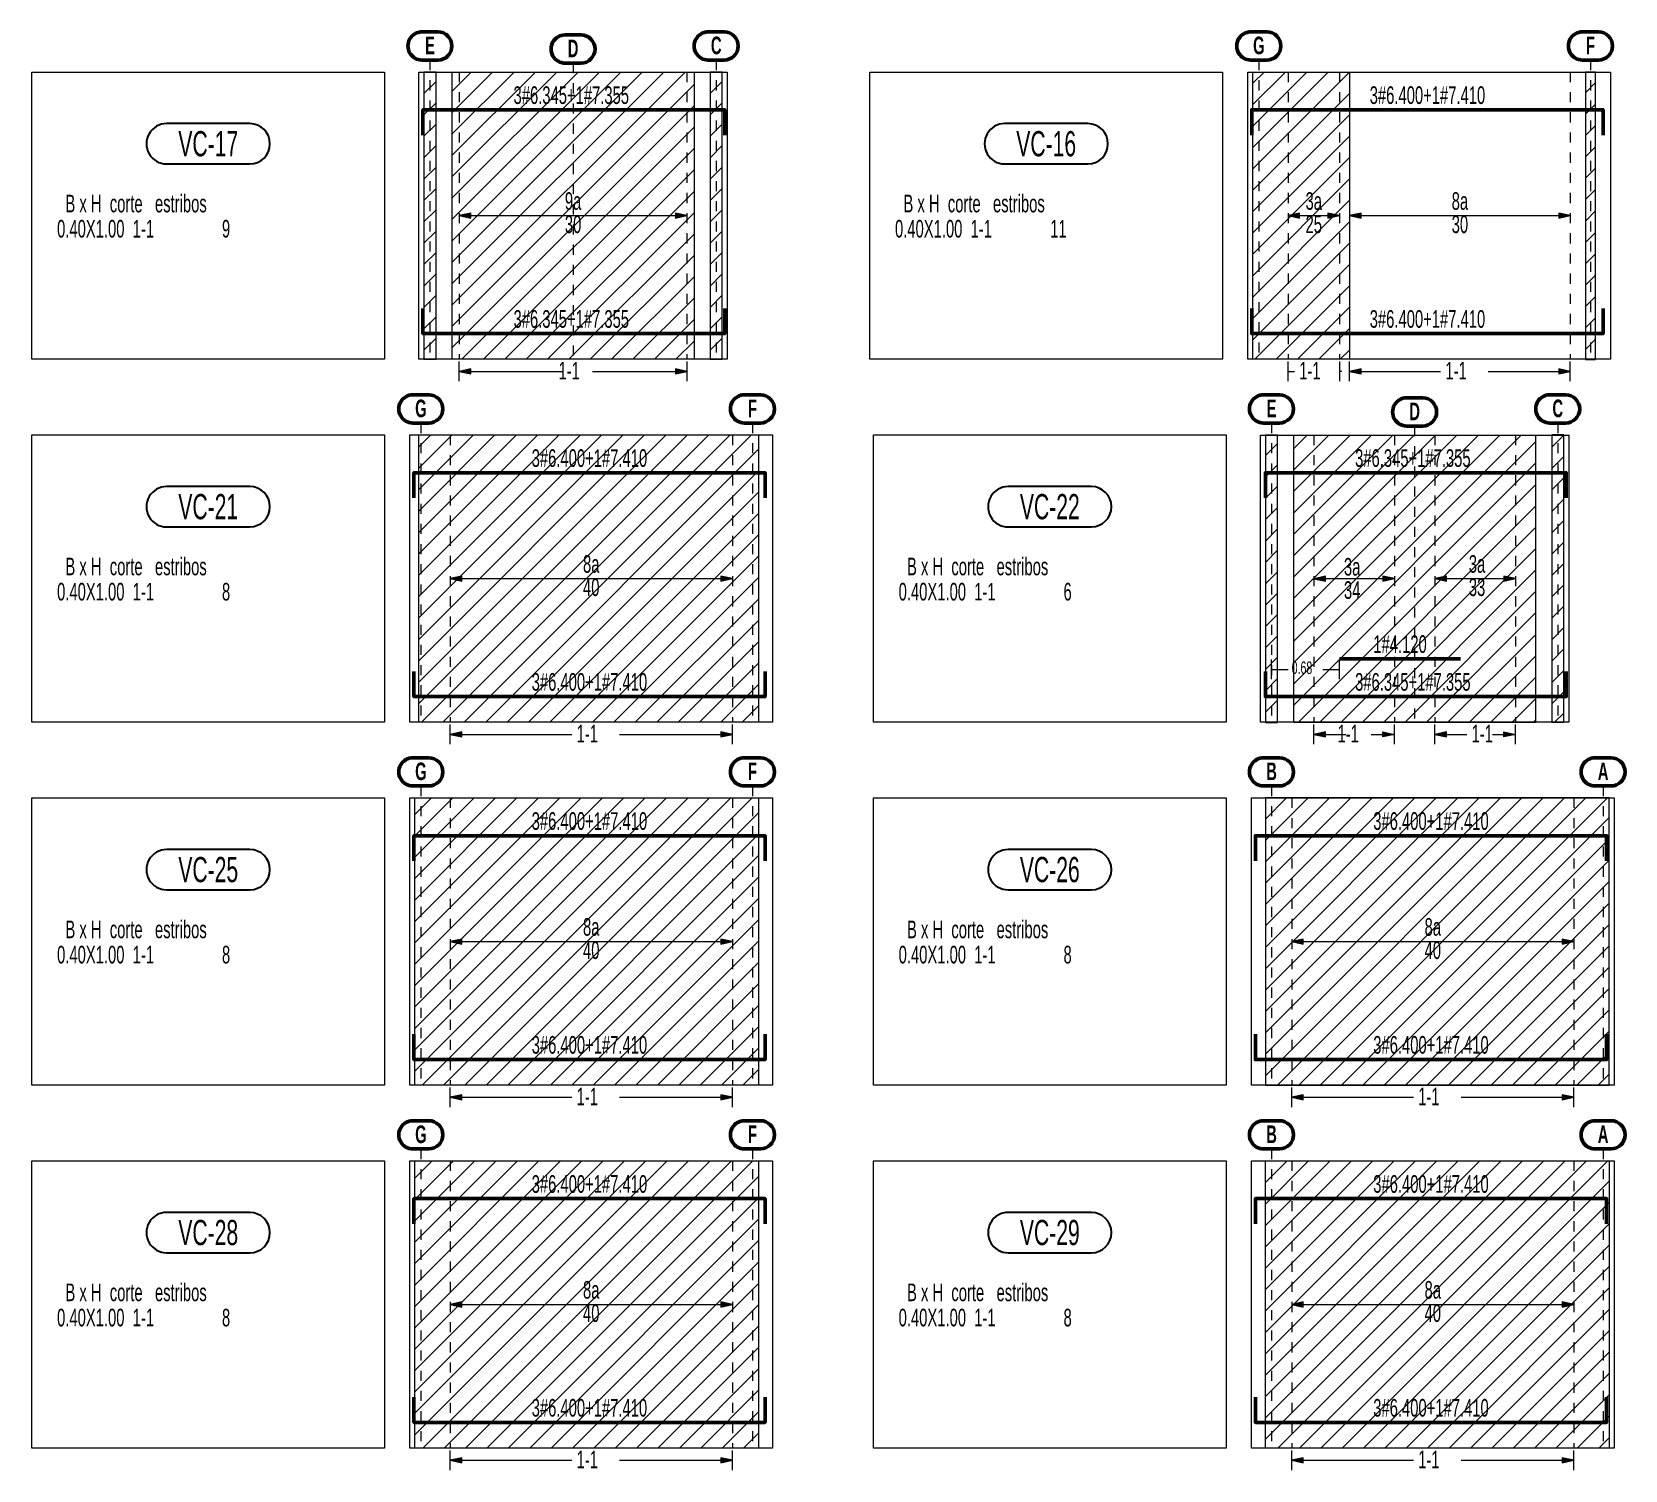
# Model space of a CAD drawing. Header units: metres. Extents: x 1 to 43.8, y 3 to 32.3.
# Drawn here: x 1.02 to 16.83, y 3.62 to 17.89 of the extents above; entities that cross this region are included whole.
import ezdxf

# ---------------------------------------------------------------- set-up
doc = ezdxf.new("R2010")
doc.units = ezdxf.units.M
doc.linetypes.add('-PYD EJES', pattern=[0.02, 0.0125, -0.0025, 0.0025, -0.0025])
doc.linetypes.add('IMPORT-HIDDEN _19_', pattern=[0.0054, 0.0027, -0.0027])
for name, color, linetype, lineweight in [('3059-TOA-VIG-1_1_dwg-1', 9, 'Continuous', 20), ('4', 7, 'Continuous', 20), ('ACHURADO', 8, 'Continuous', 9), ('BORDEDEVIGA', 7, 'Continuous', 20), ('BORDEDEVIGA-1', 250, 'IMPORT-HIDDEN _19_', 9), ('COTAS', 9, 'Continuous', 13), ('COTAS-1', 250, 'Continuous', 9), ('COTAS-2', 7, 'Continuous', 9), ('EJES', 1, '-PYD EJES', 9), ('ESTRIBOS', 7, 'Continuous', 20), ('LINEAD', 7, 'Continuous', 20), ('NUMCOR', 7, 'Continuous', 20), ('NUMVIG-R', 2, 'Continuous', 30), ('REFUERZOS', 3, 'Continuous', 50), ('TEXEJES', 3, 'Continuous', 50), ('TEXREF', 2, 'Continuous', 30), ('TEXTOD', 7, 'Continuous', 20)]:
    doc.layers.add(name, color=color, linetype=linetype, lineweight=lineweight)
doc.styles.add('Swis721 Ex BT_1', font='swisse.ttf', dxfattribs={"width": 0.6, "height": 0.25})
doc.styles.add('Swis721 Ex BT_2', font='swisse.ttf', dxfattribs={"width": 0.6, "height": 0.175})
doc.styles.add('Swis721 Ex BT_B_2', font='swisseb.ttf', dxfattribs={"width": 0.6, "height": 0.175})
doc.styles.add('Swis721 LtEx BT_6', font='swissel.ttf', dxfattribs={"width": 0.6, "height": 0.175})
doc.styles.add('Swis721 LtEx BT_7', font='swissel.ttf', dxfattribs={"width": 0.6, "height": 0.125})
pattern_1 = [(45, (0, 0), (-0.106066, 0.106066), [])]

# ---------------------------------------------------------------- blocks, each defined once
blk = doc.blocks.new('3059-TOA-VIG-1_1_dwg_FUNV013-4221295-19_ZI_ALL_Estructura_TOA_VIG-1_1')
at = {"layer": '4'}
blk.add_line((0, -1.96), (0, 1.96), dxfattribs=at)
blk = doc.blocks.new('3059-TOA-VIG-1_1_dwg-3493208-19_ZI_ALL_Estructura_TOA_VIG-1_1')
at = {"layer": 'ACHURADO'}
h = blk.add_hatch(dxfattribs=at)
h.set_pattern_fill('FP_5', color=256, style=0, pattern_type=2)
h.set_pattern_definition([(45, (-3.23, -7.2), (-0.106066, 0.106066), [])])
h.paths.add_polyline_path([(5.032, 14.64), (5.032, 17.49), (4.912, 17.49), (4.912, 14.64)])
h = blk.add_hatch(dxfattribs=at)
h.set_pattern_fill('FP_15', color=256, style=0, pattern_type=2)
h.set_pattern_definition([(45, (1.05, -3.6), (-0.106066, 0.106066), [])])
h.paths.add_polyline_path([(7.592, 14.64), (7.592, 17.49), (5.193, 17.49), (5.193, 14.64)])
h = blk.add_hatch(dxfattribs=at)
h.set_pattern_fill('FP_6', color=256, style=0, pattern_type=2)
h.set_pattern_definition([(45, (-0.39006, -7.2), (-0.106066, 0.106066), [])])
h.paths.add_polyline_path([(7.872, 14.64), (7.872, 17.49), (7.752, 17.49), (7.752, 14.64)])
h = blk.add_hatch(dxfattribs=at)
h.set_pattern_fill('FP_2', color=256, style=0, pattern_type=2)
h.set_pattern_definition(pattern_1)
h.paths.add_polyline_path([(14.096, 14.64), (14.096, 17.49), (13.136, 17.49), (13.136, 14.64)])
h = blk.add_hatch(dxfattribs=at)
h.set_pattern_fill('FP_2', color=256, style=0, pattern_type=2)
h.set_pattern_definition(pattern_1)
h.paths.add_polyline_path([(16.536, 14.638), (16.536, 17.49), (16.436, 17.49), (16.436, 14.638)])
h = blk.add_hatch(dxfattribs=at)
h.set_pattern_fill('FP_2', color=256, style=0, pattern_type=2)
h.set_pattern_definition(pattern_1)
h.paths.add_polyline_path([(8.232, 11.04), (8.232, 13.89), (4.862, 13.89), (4.862, 11.04)])
h = blk.add_hatch(dxfattribs=at)
h.set_pattern_fill('FP_2', color=256, style=0, pattern_type=2)
h.set_pattern_definition(pattern_1)
h.paths.add_polyline_path([(13.382, 11.039), (13.382, 13.889), (13.262, 13.889), (13.262, 11.039)])
h = blk.add_hatch(dxfattribs=at)
h.set_pattern_fill('FP_2', color=256, style=0, pattern_type=2)
h.set_pattern_definition(pattern_1)
h.paths.add_polyline_path([(15.943, 11.039), (15.942, 13.889), (13.543, 13.889), (13.543, 11.039)])
h = blk.add_hatch(dxfattribs=at)
h.set_pattern_fill('FP_2', color=256, style=0, pattern_type=2)
h.set_pattern_definition(pattern_1)
h.paths.add_polyline_path([(16.222, 11.04), (16.222, 13.89), (16.102, 13.89), (16.102, 11.04)])
h = blk.add_hatch(dxfattribs=at)
h.set_pattern_fill('FP_2', color=256, style=0, pattern_type=2)
h.set_pattern_definition(pattern_1)
h.paths.add_polyline_path([(8.232, 7.44), (8.232, 10.29), (4.822, 10.29), (4.822, 7.44)])
h = blk.add_hatch(dxfattribs=at)
h.set_pattern_fill('FP_2', color=256, style=0, pattern_type=2)
h.set_pattern_definition(pattern_1)
h.paths.add_polyline_path([(16.672, 7.44), (16.672, 10.29), (13.262, 10.29), (13.262, 7.44)])
h = blk.add_hatch(dxfattribs=at)
h.set_pattern_fill('FP_2', color=256, style=0, pattern_type=2)
h.set_pattern_definition(pattern_1)
h.paths.add_polyline_path([(8.232, 3.84), (8.232, 6.69), (4.822, 6.69), (4.822, 3.84)])
h = blk.add_hatch(dxfattribs=at)
h.set_pattern_fill('FP_2', color=256, style=0, pattern_type=2)
h.set_pattern_definition(pattern_1)
h.paths.add_polyline_path([(16.672, 3.84), (16.672, 6.69), (13.262, 6.69), (13.262, 3.84)])
at = {"layer": 'COTAS'}
for points in [[(5.377, 14.495), (5.377, 14.545), (5.262, 14.52)], [(7.409, 14.495), (7.524, 14.52), (7.409, 14.545)], [(14.211, 14.495), (14.211, 14.545), (14.096, 14.52)], [(16.171, 14.495), (16.286, 14.52), (16.171, 14.545)], [(5.287, 10.895), (5.287, 10.945), (5.172, 10.92)], [(7.857, 10.895), (7.972, 10.92), (7.857, 10.945)], [(13.858, 10.895), (13.858, 10.945), (13.743, 10.92)], [(14.426, 10.895), (14.426, 10.945), (14.541, 10.92)], [(15.057, 10.895), (15.057, 10.945), (14.942, 10.92)], [(15.628, 10.895), (15.628, 10.945), (15.743, 10.92)], [(5.287, 7.295), (5.287, 7.345), (5.172, 7.32)], [(7.857, 7.295), (7.972, 7.32), (7.857, 7.345)], [(13.637, 7.295), (13.637, 7.345), (13.522, 7.32)], [(16.207, 7.295), (16.322, 7.32), (16.207, 7.345)], [(5.287, 3.695), (5.287, 3.745), (5.172, 3.72)], [(7.857, 3.695), (7.972, 3.72), (7.857, 3.745)], [(13.637, 3.695), (13.637, 3.745), (13.522, 3.72)], [(16.207, 3.695), (16.322, 3.72), (16.207, 3.745)]]:
    blk.add_hatch(color=256, dxfattribs=at).paths.add_polyline_path(points)
at = {"layer": 'LINEAD'}
for points in [[(5.377, 16.04), (5.377, 16.09), (5.262, 16.065)], [(7.407, 16.04), (7.522, 16.065), (7.407, 16.09)], [(13.601, 16.04), (13.601, 16.09), (13.486, 16.065)], [(13.881, 16.04), (13.996, 16.065), (13.881, 16.09)], [(14.211, 16.04), (14.211, 16.09), (14.096, 16.065)], [(16.171, 16.04), (16.286, 16.065), (16.171, 16.09)], [(5.287, 12.44), (5.287, 12.49), (5.172, 12.465)], [(7.857, 12.44), (7.972, 12.465), (7.857, 12.49)], [(13.858, 12.439), (13.858, 12.489), (13.743, 12.464)], [(14.427, 12.44), (14.542, 12.465), (14.427, 12.49)], [(15.057, 12.44), (15.057, 12.49), (14.942, 12.465)], [(15.627, 12.44), (15.742, 12.465), (15.627, 12.49)], [(5.287, 8.84), (5.287, 8.89), (5.172, 8.865)], [(7.857, 8.84), (7.972, 8.865), (7.857, 8.89)], [(13.637, 8.84), (13.637, 8.89), (13.522, 8.865)], [(16.207, 8.84), (16.322, 8.865), (16.207, 8.89)], [(5.287, 5.24), (5.287, 5.29), (5.172, 5.265)], [(7.857, 5.24), (7.972, 5.265), (7.857, 5.29)], [(13.637, 5.24), (13.637, 5.29), (13.522, 5.265)], [(16.207, 5.24), (16.322, 5.265), (16.207, 5.29)]]:
    blk.add_hatch(color=256, dxfattribs=at).paths.add_polyline_path(points)
at = {"layer": 'ACHURADO', "flags": 128}
for points in [[(4.912, 14.64), (5.032, 14.64), (5.032, 17.49), (4.912, 17.49), (4.912, 14.64)], [(7.752, 14.64), (7.872, 14.64), (7.872, 17.49), (7.752, 17.49), (7.752, 14.64)], [(13.382, 13.889), (13.262, 13.889), (13.262, 11.039), (13.382, 11.039), (13.382, 13.889)], [(13.542, 13.889), (15.942, 13.889), (15.942, 11.039), (13.543, 11.039), (13.543, 13.889)], [(16.222, 13.89), (16.102, 13.89), (16.102, 11.04), (16.222, 11.04), (16.222, 13.89)]]:
    blk.add_lwpolyline(points, dxfattribs=at)
for points in [[(5.193, 17.49), (7.592, 17.49), (7.592, 14.64), (5.193, 14.64)], [(13.136, 17.49), (14.096, 17.49), (14.096, 14.64), (13.136, 14.64)], [(16.436, 14.638), (16.536, 14.638), (16.536, 17.49), (16.436, 17.49)], [(4.862, 13.89), (8.232, 13.89), (8.232, 11.04), (4.862, 11.04)], [(4.822, 10.29), (8.232, 10.29), (8.232, 7.44), (4.822, 7.44)], [(13.262, 7.44), (16.672, 7.44), (16.672, 10.29), (13.262, 10.29)], [(4.822, 6.69), (8.232, 6.69), (8.232, 3.84), (4.822, 3.84)], [(13.262, 6.69), (16.672, 6.69), (16.672, 3.84), (13.262, 3.84)]]:
    blk.add_lwpolyline(points, close=True, dxfattribs=at)
at = {"layer": 'BORDEDEVIGA', "flags": 128}
for points in [[(4.522, 17.49), (4.522, 14.64), (1.022, 14.64), (1.022, 17.49)], [(7.922, 17.49), (7.922, 14.64), (4.862, 14.64), (4.862, 17.49)], [(12.836, 17.49), (12.836, 14.64), (9.336, 14.64), (9.336, 17.49)], [(16.686, 17.49), (16.686, 14.64), (13.086, 14.64), (13.086, 17.49)], [(4.522, 13.89), (4.522, 11.04), (1.022, 11.04), (1.022, 13.89)], [(8.372, 13.89), (8.372, 11.04), (4.772, 11.04), (4.772, 13.89)], [(12.872, 13.89), (12.872, 11.04), (9.372, 11.04), (9.372, 13.89)], [(4.522, 10.29), (4.522, 7.44), (1.022, 7.44), (1.022, 10.29)], [(8.372, 10.29), (8.372, 7.44), (4.772, 7.44), (4.772, 10.29)], [(12.872, 10.29), (12.872, 7.44), (9.372, 7.44), (9.372, 10.29)], [(16.722, 10.29), (16.722, 7.44), (13.122, 7.44), (13.122, 10.29)], [(4.522, 6.69), (4.522, 3.84), (1.022, 3.84), (1.022, 6.69)], [(8.372, 6.69), (8.372, 3.84), (4.772, 3.84), (4.772, 6.69)], [(12.872, 6.69), (12.872, 3.84), (9.372, 3.84), (9.372, 6.69)], [(16.722, 6.69), (16.722, 3.84), (13.122, 3.84), (13.122, 6.69)]]:
    blk.add_lwpolyline(points, close=True, dxfattribs=at)
blk.add_lwpolyline([(16.272, 13.89), (16.272, 11.04), (13.212, 11.04), (13.212, 13.889), (16.272, 13.889)], dxfattribs=at)
at = {"layer": 'BORDEDEVIGA-1'}
for p, q in [((5.262, 17.49), (5.262, 14.64)), ((7.522, 17.49), (7.522, 14.64)), ((13.486, 17.49), (13.486, 14.64)), ((13.996, 17.49), (13.996, 14.64)), ((14.096, 17.49), (14.096, 14.64)), ((16.286, 17.49), (16.286, 14.64)), ((5.172, 13.89), (5.172, 11.04)), ((7.972, 13.89), (7.972, 11.04)), ((13.743, 13.89), (13.743, 11.04)), ((14.542, 13.89), (14.542, 11.04)), ((14.942, 13.89), (14.942, 11.04)), ((15.742, 13.89), (15.742, 11.04)), ((5.172, 10.29), (5.172, 7.44)), ((7.972, 10.29), (7.972, 7.44)), ((13.522, 10.29), (13.522, 7.44)), ((16.322, 10.29), (16.322, 7.44)), ((5.172, 6.69), (5.172, 3.84)), ((7.972, 6.69), (7.972, 3.84)), ((13.522, 6.69), (13.522, 3.84)), ((16.322, 6.69), (16.322, 3.84))]:
    blk.add_line(p, q, dxfattribs=at)
at = {"layer": 'COTAS'}
for p, q in [((5.377, 14.545), (5.262, 14.52)), ((5.377, 14.495), (5.377, 14.545)), ((7.524, 14.52), (7.409, 14.545)), ((7.409, 14.545), (7.409, 14.495)), ((14.211, 14.545), (14.096, 14.52)), ((14.211, 14.495), (14.211, 14.545)), ((16.286, 14.52), (16.171, 14.545)), ((16.171, 14.545), (16.171, 14.495)), ((5.262, 14.52), (5.377, 14.495)), ((7.409, 14.495), (7.524, 14.52)), ((14.096, 14.52), (14.211, 14.495)), ((16.171, 14.495), (16.286, 14.52)), ((5.287, 10.945), (5.172, 10.92)), ((5.172, 10.92), (5.287, 10.895)), ((5.287, 10.895), (5.287, 10.945)), ((7.972, 10.92), (7.857, 10.945)), ((7.857, 10.945), (7.857, 10.895)), ((7.857, 10.895), (7.972, 10.92)), ((13.858, 10.945), (13.743, 10.92)), ((13.743, 10.92), (13.858, 10.895)), ((13.858, 10.895), (13.858, 10.945)), ((14.426, 10.895), (14.426, 10.945)), ((14.426, 10.945), (14.541, 10.92)), ((14.541, 10.92), (14.426, 10.895)), ((15.057, 10.945), (14.942, 10.92)), ((14.942, 10.92), (15.057, 10.895)), ((15.057, 10.895), (15.057, 10.945)), ((15.628, 10.895), (15.628, 10.945)), ((15.628, 10.945), (15.743, 10.92)), ((15.743, 10.92), (15.628, 10.895)), ((5.287, 7.345), (5.172, 7.32)), ((5.172, 7.32), (5.287, 7.295)), ((5.287, 7.295), (5.287, 7.345)), ((7.972, 7.32), (7.857, 7.345)), ((7.857, 7.345), (7.857, 7.295)), ((7.857, 7.295), (7.972, 7.32)), ((13.637, 7.345), (13.522, 7.32)), ((13.522, 7.32), (13.637, 7.295)), ((13.637, 7.295), (13.637, 7.345)), ((16.322, 7.32), (16.207, 7.345)), ((16.207, 7.345), (16.207, 7.295)), ((16.207, 7.295), (16.322, 7.32)), ((5.287, 3.745), (5.172, 3.72)), ((5.172, 3.72), (5.287, 3.695)), ((5.287, 3.695), (5.287, 3.745)), ((7.972, 3.72), (7.857, 3.745)), ((7.857, 3.745), (7.857, 3.695)), ((7.857, 3.695), (7.972, 3.72)), ((13.637, 3.745), (13.522, 3.72)), ((13.522, 3.72), (13.637, 3.695)), ((13.637, 3.695), (13.637, 3.745)), ((16.322, 3.72), (16.207, 3.745)), ((16.207, 3.745), (16.207, 3.695)), ((16.207, 3.695), (16.322, 3.72))]:
    blk.add_line(p, q, dxfattribs=at)
at = {"layer": 'COTAS-1'}
for p, q in [((5.262, 14.52), (6.289, 14.52)), ((6.584, 14.52), (7.524, 14.52)), ((13.486, 14.52), (13.549, 14.52)), ((14.021, 14.52), (13.996, 14.52)), ((14.096, 14.52), (14.999, 14.52)), ((15.471, 14.52), (16.286, 14.52)), ((13.322, 11.565), (13.487, 11.565)), ((13.831, 11.565), (13.997, 11.565)), ((5.172, 10.92), (6.379, 10.92)), ((6.852, 10.92), (7.972, 10.92)), ((13.743, 10.92), (14.06, 10.92)), ((14.312, 10.92), (14.542, 10.92)), ((14.942, 10.92), (15.259, 10.92)), ((15.514, 10.92), (15.744, 10.92)), ((5.172, 7.32), (6.379, 7.32)), ((6.852, 7.32), (7.972, 7.32)), ((13.522, 7.32), (14.729, 7.32)), ((15.202, 7.32), (16.322, 7.32)), ((5.172, 3.72), (6.379, 3.72)), ((6.852, 3.72), (7.972, 3.72)), ((13.522, 3.72), (14.729, 3.72)), ((15.202, 3.72), (16.322, 3.72))]:
    blk.add_line(p, q, dxfattribs=at)
at = {"layer": 'EJES'}
for p, q in [((4.972, 17.608), (4.972, 14.638)), ((6.392, 17.578), (6.392, 14.608)), ((7.812, 17.608), (7.812, 14.638)), ((13.196, 17.608), (13.196, 14.638)), ((16.486, 17.608), (16.486, 14.638)), ((4.882, 14.008), (4.882, 11.038)), ((8.172, 14.008), (8.172, 11.038)), ((13.322, 14.008), (13.322, 11.038)), ((14.742, 13.978), (14.742, 11.008)), ((16.162, 14.008), (16.162, 11.038)), ((4.882, 10.408), (4.882, 7.438)), ((8.172, 10.408), (8.172, 7.438)), ((13.322, 10.408), (13.322, 7.438)), ((16.612, 10.408), (16.612, 7.438)), ((4.882, 6.808), (4.882, 3.838)), ((8.172, 6.808), (8.172, 3.838)), ((13.322, 6.808), (13.322, 3.838)), ((16.612, 6.808), (16.612, 3.838))]:
    blk.add_line(p, q, dxfattribs=at)
at = {"layer": 'LINEAD'}
for p, q in [((5.377, 16.09), (5.262, 16.065)), ((5.262, 16.065), (5.377, 16.04)), ((5.262, 16.065), (7.522, 16.065)), ((5.377, 16.04), (5.377, 16.09)), ((7.522, 16.065), (7.407, 16.09)), ((7.407, 16.09), (7.407, 16.04)), ((7.407, 16.04), (7.522, 16.065)), ((13.601, 16.09), (13.486, 16.065)), ((13.486, 16.065), (13.601, 16.04)), ((13.486, 16.065), (13.996, 16.065)), ((13.601, 16.04), (13.601, 16.09)), ((13.996, 16.065), (13.881, 16.09)), ((13.881, 16.09), (13.881, 16.04)), ((13.881, 16.04), (13.996, 16.065)), ((14.211, 16.09), (14.096, 16.065)), ((14.096, 16.065), (14.211, 16.04)), ((14.096, 16.065), (16.286, 16.065)), ((14.211, 16.04), (14.211, 16.09)), ((16.286, 16.065), (16.171, 16.09)), ((16.171, 16.09), (16.171, 16.04)), ((16.171, 16.04), (16.286, 16.065)), ((5.287, 12.49), (5.172, 12.465)), ((5.287, 12.44), (5.287, 12.49)), ((7.972, 12.465), (7.857, 12.49)), ((7.857, 12.49), (7.857, 12.44)), ((13.858, 12.489), (13.743, 12.464)), ((13.858, 12.439), (13.858, 12.489)), ((14.542, 12.465), (14.427, 12.49)), ((14.427, 12.49), (14.427, 12.44)), ((15.057, 12.49), (14.942, 12.465)), ((15.057, 12.44), (15.057, 12.49)), ((15.742, 12.465), (15.627, 12.49)), ((15.627, 12.49), (15.627, 12.44)), ((5.172, 12.465), (5.287, 12.44)), ((5.172, 12.465), (7.972, 12.465)), ((7.857, 12.44), (7.972, 12.465)), ((13.743, 12.465), (14.542, 12.465)), ((13.743, 12.464), (13.858, 12.439)), ((14.427, 12.44), (14.542, 12.465)), ((14.942, 12.465), (15.057, 12.44)), ((14.942, 12.465), (15.742, 12.465)), ((15.627, 12.44), (15.742, 12.465)), ((5.287, 8.89), (5.172, 8.865)), ((5.172, 8.865), (5.287, 8.84)), ((5.172, 8.865), (7.972, 8.865)), ((5.287, 8.84), (5.287, 8.89)), ((7.972, 8.865), (7.857, 8.89)), ((7.857, 8.89), (7.857, 8.84)), ((7.857, 8.84), (7.972, 8.865)), ((13.637, 8.89), (13.522, 8.865)), ((13.522, 8.865), (13.637, 8.84)), ((13.522, 8.865), (16.322, 8.865)), ((13.637, 8.84), (13.637, 8.89)), ((16.322, 8.865), (16.207, 8.89)), ((16.207, 8.89), (16.207, 8.84)), ((16.207, 8.84), (16.322, 8.865)), ((5.287, 5.29), (5.172, 5.265)), ((5.172, 5.265), (5.287, 5.24)), ((5.172, 5.265), (7.972, 5.265)), ((5.287, 5.24), (5.287, 5.29)), ((7.972, 5.265), (7.857, 5.29)), ((7.857, 5.29), (7.857, 5.24)), ((7.857, 5.24), (7.972, 5.265)), ((13.637, 5.29), (13.522, 5.265)), ((13.522, 5.265), (13.637, 5.24)), ((13.522, 5.265), (16.322, 5.265)), ((13.637, 5.24), (13.637, 5.29)), ((16.322, 5.265), (16.207, 5.29)), ((16.207, 5.29), (16.207, 5.24)), ((16.207, 5.24), (16.322, 5.265))]:
    blk.add_line(p, q, dxfattribs=at)
at = {"layer": 'NUMVIG-R'}
for p, q in [((3.184, 16.978), (2.359, 16.978)), ((11.499, 16.978), (10.674, 16.978)), ((2.359, 16.578), (3.184, 16.578)), ((10.674, 16.578), (11.499, 16.578)), ((3.184, 13.378), (2.359, 13.378)), ((11.534, 13.378), (10.709, 13.378)), ((2.359, 12.978), (3.184, 12.978)), ((10.709, 12.978), (11.534, 12.978)), ((3.184, 9.778), (2.359, 9.778)), ((11.534, 9.778), (10.709, 9.778)), ((2.359, 9.378), (3.184, 9.378)), ((10.709, 9.378), (11.534, 9.378)), ((3.184, 6.178), (2.359, 6.178)), ((11.534, 6.178), (10.709, 6.178)), ((2.359, 5.778), (3.184, 5.778)), ((10.709, 5.778), (11.534, 5.778))]:
    blk.add_line(p, q, dxfattribs=at)
for centre, start, end in [((2.359, 16.778), 90.0002, 270.0006), ((3.184, 16.778), 270.0006, 90.0002), ((10.674, 16.778), 90.0002, 270.0006), ((11.499, 16.778), 270.0006, 90.0002), ((2.359, 13.178), 90.0002, 270.0006), ((3.184, 13.178), 270.0006, 90.0002), ((10.709, 13.178), 90.0002, 270.0006), ((11.534, 13.178), 270.0006, 90.0002), ((2.359, 9.578), 90.0002, 270.0006), ((3.184, 9.578), 270.0006, 90.0002), ((10.709, 9.578), 90.0002, 270.0006), ((11.534, 9.578), 270.0006, 90.0002), ((2.359, 5.978), 90.0002, 270.0006), ((3.184, 5.978), 270.0006, 90.0002), ((10.709, 5.978), 90.0002, 270.0006), ((11.534, 5.978), 270.0006, 90.0002)]:
    blk.add_arc(centre, 0.2, start, end, dxfattribs=at)
at = {"layer": 'REFUERZOS'}
blk.add_line((13.997, 11.67), (15.197, 11.67), dxfattribs=at)
at = {"layer": 'REFUERZOS', "flags": 128}
for points in [[(4.902, 16.865), (4.902, 17.115), (7.897, 17.115), (7.897, 16.865)], [(13.126, 16.865), (13.126, 17.115), (16.611, 17.115), (16.611, 16.865)], [(4.902, 15.145), (4.902, 14.895), (7.897, 14.895), (7.897, 15.145)], [(13.126, 15.145), (13.126, 14.895), (16.611, 14.895), (16.611, 15.145)], [(4.812, 13.265), (4.812, 13.515), (8.297, 13.515), (8.297, 13.265)], [(13.262, 13.265), (13.262, 13.515), (16.246, 13.515), (16.246, 13.265)], [(4.812, 11.545), (4.812, 11.295), (8.297, 11.295), (8.297, 11.545)], [(13.262, 11.545), (13.262, 11.295), (16.246, 11.295), (16.246, 11.545)], [(4.812, 9.665), (4.812, 9.915), (8.297, 9.915), (8.297, 9.665)], [(13.162, 9.665), (13.162, 9.915), (16.647, 9.915), (16.647, 9.665)], [(4.812, 7.945), (4.812, 7.695), (8.297, 7.695), (8.297, 7.945)], [(13.162, 7.945), (13.162, 7.695), (16.647, 7.695), (16.647, 7.945)], [(4.812, 6.065), (4.812, 6.315), (8.297, 6.315), (8.297, 6.065)], [(13.162, 6.065), (13.162, 6.315), (16.647, 6.315), (16.647, 6.065)], [(4.812, 4.345), (4.812, 4.095), (8.297, 4.095), (8.297, 4.345)], [(13.162, 4.345), (13.162, 4.095), (16.647, 4.095), (16.647, 4.345)]]:
    blk.add_lwpolyline(points, dxfattribs=at)
at = {"layer": 'TEXEJES'}
for p, q in [((5.05, 17.888), (4.893, 17.888)), ((7.89, 17.888), (7.733, 17.888)), ((13.275, 17.888), (13.117, 17.888)), ((16.565, 17.888), (16.407, 17.888)), ((6.47, 17.858), (6.313, 17.858)), ((4.893, 17.608), (5.05, 17.608)), ((6.313, 17.578), (6.47, 17.578)), ((7.733, 17.608), (7.89, 17.608)), ((13.117, 17.608), (13.275, 17.608)), ((16.407, 17.608), (16.565, 17.608)), ((4.96, 14.288), (4.803, 14.288)), ((8.25, 14.288), (8.093, 14.288)), ((13.4, 14.288), (13.243, 14.288)), ((14.82, 14.258), (14.663, 14.258)), ((16.24, 14.288), (16.083, 14.288)), ((4.803, 14.008), (4.96, 14.008)), ((8.093, 14.008), (8.25, 14.008)), ((13.243, 14.008), (13.4, 14.008)), ((14.663, 13.978), (14.82, 13.978)), ((16.083, 14.008), (16.24, 14.008)), ((4.96, 10.688), (4.803, 10.688)), ((8.25, 10.688), (8.093, 10.688)), ((13.4, 10.688), (13.243, 10.688)), ((16.69, 10.688), (16.533, 10.688)), ((4.803, 10.408), (4.96, 10.408)), ((8.093, 10.408), (8.25, 10.408)), ((13.243, 10.408), (13.4, 10.408)), ((16.533, 10.408), (16.69, 10.408)), ((4.96, 7.088), (4.803, 7.088)), ((8.25, 7.088), (8.093, 7.088)), ((13.4, 7.088), (13.243, 7.088)), ((16.69, 7.088), (16.533, 7.088)), ((4.803, 6.808), (4.96, 6.808)), ((8.093, 6.808), (8.25, 6.808)), ((13.243, 6.808), (13.4, 6.808)), ((16.533, 6.808), (16.69, 6.808))]:
    blk.add_line(p, q, dxfattribs=at)
for centre, start, end in [((4.893, 17.748), 90.0002, 270.0006), ((5.05, 17.748), 270.0006, 90.0002), ((7.733, 17.748), 90.0002, 270.0006), ((7.89, 17.748), 270.0006, 90.0002), ((13.117, 17.748), 90.0002, 270.0006), ((13.275, 17.748), 270.0006, 90.0002), ((16.407, 17.748), 90.0002, 270.0006), ((16.565, 17.748), 270.0006, 90.0002), ((6.313, 17.718), 90.0002, 270.0006), ((6.47, 17.718), 270.0006, 90.0002), ((4.803, 14.148), 90.0002, 270.0006), ((4.96, 14.148), 270.0006, 90.0002), ((8.093, 14.148), 90.0002, 270.0006), ((8.25, 14.148), 270.0006, 90.0002), ((13.243, 14.148), 90.0002, 270.0006), ((13.4, 14.148), 270.0006, 90.0002), ((14.663, 14.118), 90.0002, 270.0006), ((14.82, 14.118), 270.0006, 90.0002), ((16.083, 14.148), 90.0002, 270.0006), ((16.24, 14.148), 270.0006, 90.0002), ((4.803, 10.548), 90.0002, 270.0006), ((4.96, 10.548), 270.0006, 90.0002), ((8.093, 10.548), 90.0002, 270.0006), ((8.25, 10.548), 270.0006, 90.0002), ((13.243, 10.548), 90.0002, 270.0006), ((13.4, 10.548), 270.0006, 90.0002), ((16.533, 10.548), 90.0002, 270.0006), ((16.69, 10.548), 270.0006, 90.0002), ((4.803, 6.948), 90.0002, 270.0006), ((4.96, 6.948), 270.0006, 90.0002), ((8.093, 6.948), 90.0002, 270.0006), ((8.25, 6.948), 270.0006, 90.0002), ((13.243, 6.948), 90.0002, 270.0006), ((13.4, 6.948), 270.0006, 90.0002), ((16.533, 6.948), 90.0002, 270.0006), ((16.69, 6.948), 270.0006, 90.0002)]:
    blk.add_arc(centre, 0.14, start, end, dxfattribs=at)
at = {"xscale": 0.05, "yscale": 0.05, "zscale": 0.05}
for p in [(5.262, 14.52), (7.524, 14.52), (13.486, 14.52), (14.096, 14.52), (16.286, 14.52), (13.322, 11.565), (13.997, 11.565), (5.172, 10.92), (7.972, 10.92), (13.743, 10.92), (14.542, 10.92), (14.942, 10.92), (15.744, 10.92), (5.172, 7.32), (7.972, 7.32), (13.522, 7.32), (16.322, 7.32), (5.172, 3.72), (7.972, 3.72), (13.522, 3.72), (16.322, 3.72)]:
    blk.add_blockref('3059-TOA-VIG-1_1_dwg_FUNV013-4221295-19_ZI_ALL_Estructura_TOA_VIG-1_1', p, dxfattribs=at)
at = {"xscale": 0.05, "yscale": 0.05, "zscale": 0.05, "rotation": 180.0004209182006}
blk.add_blockref('3059-TOA-VIG-1_1_dwg_FUNV013-4221295-19_ZI_ALL_Estructura_TOA_VIG-1_1', (13.996, 14.52), dxfattribs=at)
at = {"layer": 'COTAS-2', "attachment_point": 1, "line_spacing_factor": 0.989083}
for s, insert, char_height, width, style in [('1-1', (6.247, 14.615), 0.175, 0.30572, 'Swis721 LtEx BT_6'), ('1-1', (13.597, 14.615), 0.175, 0.30572, 'Swis721 LtEx BT_6'), ('1-1', (15.047, 14.615), 0.175, 0.30572, 'Swis721 LtEx BT_6'), ('0.68', (13.522, 11.644), 0.125, 0.28167, 'Swis721 LtEx BT_7'), ('1-1', (6.427, 11.015), 0.175, 0.30572, 'Swis721 LtEx BT_6'), ('1-1', (13.977, 11.015), 0.175, 0.30572, 'Swis721 LtEx BT_6'), ('1-1', (15.307, 11.015), 0.175, 0.30572, 'Swis721 LtEx BT_6'), ('1-1', (6.427, 7.415), 0.175, 0.30572, 'Swis721 LtEx BT_6'), ('1-1', (14.777, 7.415), 0.175, 0.30572, 'Swis721 LtEx BT_6'), ('1-1', (6.427, 3.815), 0.175, 0.30572, 'Swis721 LtEx BT_6'), ('1-1', (14.777, 3.815), 0.175, 0.30572, 'Swis721 LtEx BT_6')]:
    blk.add_mtext(s, dxfattribs=dict(at, insert=insert, char_height=char_height, width=width, style=style))
at = {"layer": 'ESTRIBOS', "char_height": 0.175, "attachment_point": 1, "line_spacing_factor": 0.989083, "style": 'Swis721 LtEx BT_6'}
for s, insert, width in [('9', (2.908, 16.023), 0.11298), ('11', (11.126, 16.023), 0.22597), ('8', (2.908, 12.423), 0.11298), ('6', (11.258, 12.423), 0.11298), ('8', (2.908, 8.823), 0.11298), ('8', (11.258, 8.823), 0.11298), ('8', (2.908, 5.223), 0.11298), ('8', (11.258, 5.223), 0.11298)]:
    blk.add_mtext(s, dxfattribs=dict(at, insert=insert, width=width))
at = {"layer": 'NUMCOR', "char_height": 0.175, "width": 1.3248, "attachment_point": 1, "line_spacing_factor": 0.989083, "style": 'Swis721 LtEx BT_6'}
for insert in [(1.272, 16.023), (9.586, 16.023), (1.272, 12.423), (9.622, 12.423), (1.272, 8.823), (9.622, 8.823), (1.272, 5.223), (9.622, 5.223)]:
    blk.add_mtext('0.40X1.00  1-1', dxfattribs=dict(at, insert=insert))
at = {"layer": 'NUMVIG-R', "char_height": 0.25, "width": 0.83544, "attachment_point": 2, "line_spacing_factor": 0.989072, "style": 'Swis721 Ex BT_1'}
for s, insert in [('VC-17', (2.772, 16.904)), ('VC-16', (11.086, 16.904)), ('VC-21', (2.772, 13.304)), ('VC-22', (11.122, 13.304)), ('VC-25', (2.772, 9.704)), ('VC-26', (11.122, 9.704)), ('VC-28', (2.772, 6.104)), ('VC-29', (11.122, 6.104))]:
    blk.add_mtext(s, dxfattribs=dict(at, insert=insert))
at = {"layer": 'TEXEJES', "char_height": 0.175, "attachment_point": 2, "line_spacing_factor": 0.989072, "style": 'Swis721 Ex BT_B_2'}
for s, insert, width in [('\\fSwis721 Ex BT|b1|i0|c0|p34|;\\W.6;E', (4.972, 17.841), 0.12849), ('\\fSwis721 Ex BT|b1|i0|c0|p34|;\\W.6;D', (6.392, 17.811), 0.15286), ('\\fSwis721 Ex BT|b1|i0|c0|p34|;\\W.6;C', (7.812, 17.841), 0.15729), ('\\fSwis721 Ex BT|b1|i0|c0|p34|;\\W.6;G', (13.196, 17.841), 0.16172), ('\\fSwis721 Ex BT|b1|i0|c0|p34|;\\W.6;F', (16.486, 17.841), 0.12185), ('\\fSwis721 Ex BT|b1|i0|c0|p34|;\\W.6;G', (4.882, 14.241), 0.16172), ('\\fSwis721 Ex BT|b1|i0|c0|p34|;\\W.6;F', (8.172, 14.241), 0.12185), ('\\fSwis721 Ex BT|b1|i0|c0|p34|;\\W.6;E', (13.322, 14.241), 0.12849), ('\\fSwis721 Ex BT|b1|i0|c0|p34|;\\W.6;C', (16.162, 14.241), 0.15729), ('\\fSwis721 Ex BT|b1|i0|c0|p34|;\\W.6;D', (14.742, 14.211), 0.15286), ('\\fSwis721 Ex BT|b1|i0|c0|p34|;\\W.6;G', (4.882, 10.641), 0.16172), ('\\fSwis721 Ex BT|b1|i0|c0|p34|;\\W.6;F', (8.172, 10.641), 0.12185), ('\\fSwis721 Ex BT|b1|i0|c0|p34|;\\W.6;B', (13.322, 10.641), 0.14622), ('\\fSwis721 Ex BT|b1|i0|c0|p34|;\\W.6;A', (16.612, 10.641), 0.13071), ('\\fSwis721 Ex BT|b1|i0|c0|p34|;\\W.6;G', (4.882, 7.041), 0.16172), ('\\fSwis721 Ex BT|b1|i0|c0|p34|;\\W.6;F', (8.172, 7.041), 0.12185), ('\\fSwis721 Ex BT|b1|i0|c0|p34|;\\W.6;B', (13.322, 7.041), 0.14622), ('\\fSwis721 Ex BT|b1|i0|c0|p34|;\\W.6;A', (16.612, 7.041), 0.13071)]:
    blk.add_mtext(s, dxfattribs=dict(at, insert=insert, width=width))
at = {"layer": 'TEXREF', "char_height": 0.175, "attachment_point": 2, "line_spacing_factor": 0.989072, "style": 'Swis721 Ex BT_2'}
for s, insert, width in [('3#6.345+1#7.355', (6.374, 17.348), 1.67705), ('3#6.400+1#7.410', (14.869, 17.348), 1.67705), ('3#6.345+1#7.355', (6.374, 15.128), 1.67705), ('3#6.400+1#7.410', (14.869, 15.128), 1.67705), ('3#6.400+1#7.410', (6.554, 13.748), 1.67705), ('3#6.345+1#7.355', (14.724, 13.748), 1.67705), ('1#4.120', (14.597, 11.903), 0.76652), ('3#6.400+1#7.410', (6.554, 11.528), 1.67705), ('3#6.345+1#7.355', (14.724, 11.528), 1.67705), ('3#6.400+1#7.410', (6.554, 10.148), 1.67705), ('3#6.400+1#7.410', (14.904, 10.148), 1.67705), ('3#6.400+1#7.410', (6.554, 7.928), 1.67705), ('3#6.400+1#7.410', (14.904, 7.928), 1.67705), ('3#6.400+1#7.410', (6.554, 6.548), 1.67705), ('3#6.400+1#7.410', (14.904, 6.548), 1.67705), ('3#6.400+1#7.410', (6.554, 4.328), 1.67705), ('3#6.400+1#7.410', (14.904, 4.328), 1.67705)]:
    blk.add_mtext(s, dxfattribs=dict(at, insert=insert, width=width))
at = {"layer": 'TEXTOD', "char_height": 0.175, "line_spacing_factor": 0.989083, "style": 'Swis721 LtEx BT_6'}
for s, insert, width, attachment_point in [('9a', (6.392, 16.298), 0.22597, 2), ('3a', (13.741, 16.298), 0.22597, 2), ('8a', (15.191, 16.298), 0.22597, 2), ('B x H  corte   estribos', (1.355, 16.273), 1.89637, 1), ('B x H  corte   estribos', (9.67, 16.273), 1.89637, 1), ('30', (6.392, 16.067), 0.22597, 2), ('25', (13.741, 16.067), 0.22597, 2), ('30', (15.191, 16.067), 0.22597, 2), ('B x H  corte   estribos', (1.355, 12.673), 1.89637, 1), ('8a', (6.572, 12.698), 0.22597, 2), ('B x H  corte   estribos', (9.705, 12.673), 1.89637, 1), ('3a', (14.122, 12.67), 0.22597, 2), ('3a', (15.361, 12.698), 0.22597, 2), ('40', (6.572, 12.467), 0.22597, 2), ('34', (14.122, 12.439), 0.22597, 2), ('33', (15.361, 12.467), 0.22597, 2), ('B x H  corte   estribos', (1.355, 9.073), 1.89637, 1), ('8a', (6.572, 9.098), 0.22597, 2), ('B x H  corte   estribos', (9.705, 9.073), 1.89637, 1), ('8a', (14.922, 9.098), 0.22597, 2), ('40', (6.572, 8.867), 0.22597, 2), ('40', (14.922, 8.867), 0.22597, 2), ('B x H  corte   estribos', (1.355, 5.473), 1.89637, 1), ('8a', (6.572, 5.498), 0.22597, 2), ('B x H  corte   estribos', (9.705, 5.473), 1.89637, 1), ('8a', (14.922, 5.498), 0.22597, 2), ('40', (6.572, 5.267), 0.22597, 2), ('40', (14.922, 5.267), 0.22597, 2)]:
    blk.add_mtext(s, dxfattribs=dict(at, insert=insert, width=width, attachment_point=attachment_point))

msp = doc.modelspace()

# ---------------------------------------------------------------- block references
at = {"layer": '3059-TOA-VIG-1_1_dwg-1'}
msp.add_blockref('3059-TOA-VIG-1_1_dwg-3493208-19_ZI_ALL_Estructura_TOA_VIG-1_1', (0, 0), dxfattribs=at)

doc.saveas('drawing.dxf')
